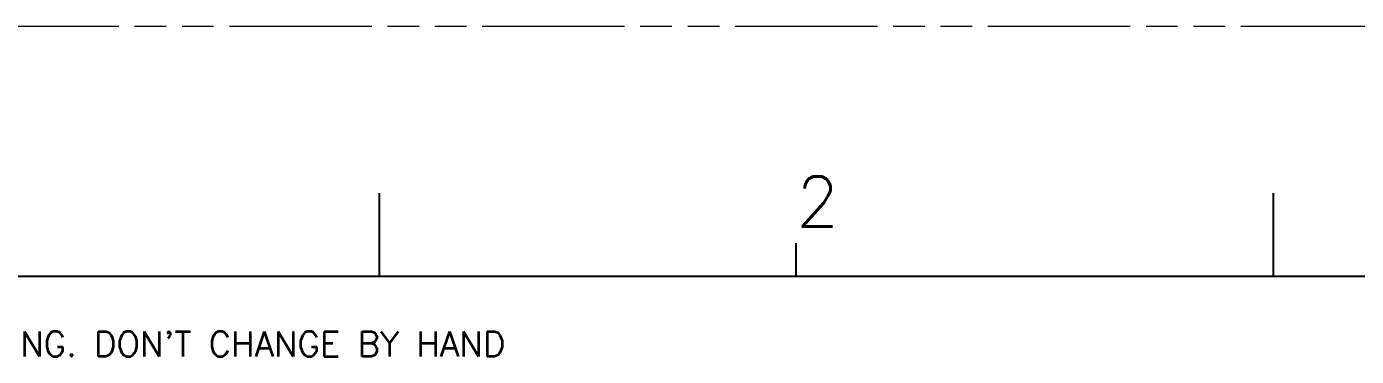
# Model space of a CAD drawing. Header units: millimetres. Extents: x 7 to 507, y -14 to 339.
# Drawn here: x 56.4 to 153.6, y 314.9 to 339 of the extents above; entities that cross this region are included whole.
import ezdxf

# ---------------------------------------------------------------- set-up
doc = ezdxf.new("R2010")
doc.units = ezdxf.units.MM
doc.header["$LTSCALE"] = 23.1
doc.linetypes.add('PHANTOM', pattern=[0.8, 0.45, -0.05, 0.1, -0.05, 0.1, -0.05])
doc.layers.get('0').update_dxf_attribs({"linetype": 'CONTINUOUS'})
doc.layers.add('0PAPERF', color=2, linetype='PHANTOM', lineweight=9, plot=False)
doc.styles.add('SIMPLEX', font='simplex.shx')

msp = doc.modelspace()

# ---------------------------------------------------------------- linework, layer by layer
for p, q in [((82.2383, 320.7442), (82.2383, 326.8322)), ((147.5784, 320.7468), (147.5784, 326.8348)), ((112.6782, 320.7442), (112.6782, 323.1794)), ((491.3508, 320.7442), (21.3585, 320.7442))]:
    msp.add_line(p, q)
at = {"layer": '0PAPERF'}
msp.add_line((506.6961, 339.0155), (7.3544, 339.0155), dxfattribs=at)

# ---------------------------------------------------------------- texts
at = {"style": 'SIMPLEX'}
msp.add_text('2', height=3.6528, dxfattribs=at).set_placement((112.6782, 324.397))
at = {"color": 3, "style": 'SIMPLEX'}
msp.add_text("ACAD GENERATED DRAWING. DON'T CHANGE BY HAND", height=1.826395, dxfattribs=at).set_placement((26.3708, 314.9002))

doc.saveas('drawing.dxf')
